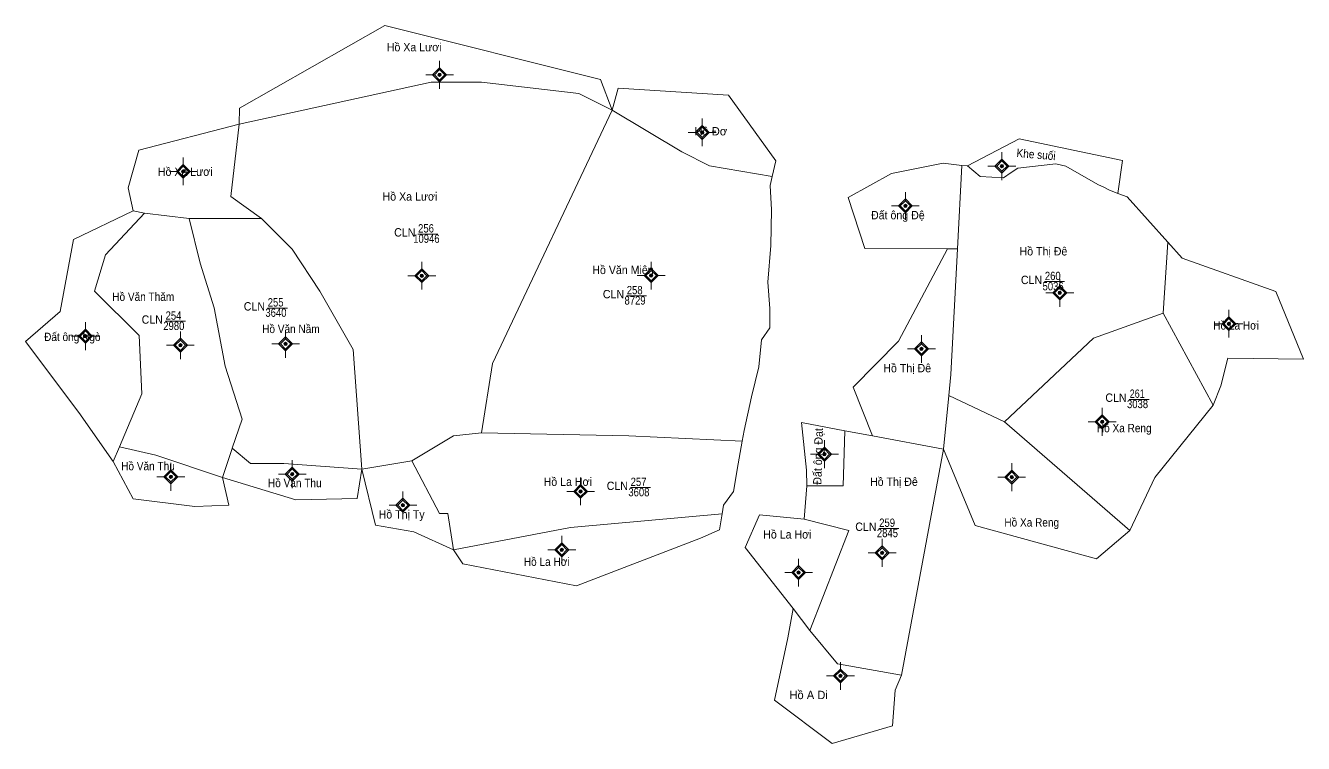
# Model space of a CAD drawing. Header units: metres. Extents: x 535606 to 537446, y 1848225 to 1851213.
# Drawn here: x 535606 to 536065.1, y 1849933.4 to 1850191.4 of the extents above; entities that cross this region are included whole.
import ezdxf
from ezdxf.enums import TextEntityAlignment as Align

# ---------------------------------------------------------------- set-up
doc = ezdxf.new("R2010")
doc.units = ezdxf.units.M
doc.header["$LTSCALE"] = 1.2
for name, color, linetype, lineweight in [('11', 7, 'Continuous', 13), ('6', 7, 'Continuous', 13), ('7', 7, 'Continuous', 13)]:
    doc.layers.add(name, color=color, linetype=linetype, lineweight=lineweight)
for name, color, linetype in [('2', 7, 'Continuous'), ('3', 7, 'Continuous'), ('4', 7, 'Continuous'), ('5', 7, 'Continuous')]:
    doc.layers.add(name, color=color, linetype=linetype)

msp = doc.modelspace()

# ---------------------------------------------------------------- hatches: boundary and pattern name
at = {"layer": '11'}
for points in [[(535755.329, 1850173.68, 1), (535754.129, 1850173.68, 1)], [(535755.179, 1850173.68, 1), (535754.279, 1850173.68, 1)], [(535849.689, 1850152.99, 1), (535848.489, 1850152.99, 1)], [(535849.539, 1850152.99, 1), (535848.639, 1850152.99, 1)], [(535957.369, 1850140.88, 1), (535956.169, 1850140.88, 1)], [(535957.219, 1850140.88, 1), (535956.319, 1850140.88, 1)], [(535663.239, 1850138.99, 1), (535662.039, 1850138.99, 1)], [(535663.089, 1850138.99, 1), (535662.189, 1850138.99, 1)], [(535922.669, 1850126.56, 1), (535921.469, 1850126.56, 1)], [(535922.519, 1850126.56, 1), (535921.619, 1850126.56, 1)], [(535748.929, 1850101.49, 1), (535747.729, 1850101.49, 1)], [(535748.779, 1850101.49, 1), (535747.879, 1850101.49, 1)], [(535831.339, 1850101.52, 1), (535830.139, 1850101.52, 1)], [(535831.189, 1850101.52, 1), (535830.289, 1850101.52, 1)], [(535978.169, 1850095.33, 1), (535976.969, 1850095.33, 1)], [(535978.019, 1850095.33, 1), (535977.119, 1850095.33, 1)], [(536038.949, 1850084.24, 1), (536037.749, 1850084.24, 1)], [(536038.799, 1850084.24, 1), (536037.899, 1850084.24, 1)], [(535628.039, 1850079.75, 1), (535626.839, 1850079.75, 1)], [(535627.889, 1850079.75, 1), (535626.989, 1850079.75, 1)], [(535662.189, 1850076.49, 1), (535660.989, 1850076.49, 1)], [(535662.039, 1850076.49, 1), (535661.139, 1850076.49, 1)], [(535699.989, 1850076.99, 1), (535698.789, 1850076.99, 1)], [(535699.839, 1850076.99, 1), (535698.939, 1850076.99, 1)], [(535928.459, 1850075.17, 1), (535927.259, 1850075.17, 1)], [(535928.309, 1850075.17, 1), (535927.409, 1850075.17, 1)], [(535993.399, 1850048.99, 1), (535992.199, 1850048.99, 1)], [(535993.249, 1850048.99, 1), (535992.349, 1850048.99, 1)], [(535893.599, 1850037.34, 1), (535892.399, 1850037.34, 1)], [(535893.449, 1850037.34, 1), (535892.549, 1850037.34, 1)], [(535702.389, 1850030.2, 1), (535701.189, 1850030.2, 1)], [(535702.239, 1850030.2, 1), (535701.339, 1850030.2, 1)], [(535658.769, 1850029.24, 1), (535657.569, 1850029.24, 1)], [(535658.619, 1850029.24, 1), (535657.719, 1850029.24, 1)], [(535960.899, 1850029.11, 1), (535959.699, 1850029.11, 1)], [(535960.749, 1850029.11, 1), (535959.849, 1850029.11, 1)], [(535806.009, 1850023.99, 1), (535804.809, 1850023.99, 1)], [(535805.859, 1850023.99, 1), (535804.959, 1850023.99, 1)], [(535742.149, 1850018.99, 1), (535740.949, 1850018.99, 1)], [(535741.999, 1850018.99, 1), (535741.099, 1850018.99, 1)], [(535799.229, 1850002.97, 1), (535798.029, 1850002.97, 1)], [(535799.079, 1850002.97, 1), (535798.179, 1850002.97, 1)], [(535914.329, 1850001.89, 1), (535913.129, 1850001.89, 1)], [(535914.179, 1850001.89, 1), (535913.279, 1850001.89, 1)], [(535884.339, 1849994.8, 1), (535883.139, 1849994.8, 1)], [(535884.189, 1849994.8, 1), (535883.289, 1849994.8, 1)], [(535899.349, 1849957.66, 1), (535898.149, 1849957.66, 1)], [(535899.199, 1849957.66, 1), (535898.299, 1849957.66, 1)]]:
    msp.add_hatch(color=256, dxfattribs=at).paths.add_polyline_path(points)

# ---------------------------------------------------------------- linework, layer by layer
for p, q in [((535754.73, 1850178.68), (535754.73, 1850176.18)), ((535754.73, 1850177.43), (535754.73, 1850175.56)), ((535752.23, 1850173.68), (535749.73, 1850173.68)), ((535752.86, 1850173.68), (535750.98, 1850173.68)), ((535758.48, 1850173.68), (535756.6, 1850173.68)), ((535759.73, 1850173.68), (535757.23, 1850173.68)), ((535754.73, 1850171.8), (535754.73, 1850169.93)), ((535754.73, 1850171.18), (535754.73, 1850168.68)), ((535849.09, 1850157.99), (535849.09, 1850155.49)), ((535849.09, 1850156.74), (535849.09, 1850154.86)), ((535846.59, 1850152.99), (535844.09, 1850152.99)), ((535847.22, 1850152.99), (535845.34, 1850152.99)), ((535849.09, 1850151.12), (535849.09, 1850149.24)), ((535849.09, 1850150.49), (535849.09, 1850147.99)), ((535852.84, 1850152.99), (535850.96, 1850152.99)), ((535854.09, 1850152.99), (535851.59, 1850152.99)), ((535956.77, 1850145.88), (535956.77, 1850143.38)), ((535662.64, 1850143.99), (535662.64, 1850141.49)), ((535662.64, 1850142.74), (535662.64, 1850140.86)), ((535954.27, 1850140.88), (535951.77, 1850140.88)), ((535954.9, 1850140.88), (535953.02, 1850140.88)), ((535956.77, 1850144.63), (535956.77, 1850142.76)), ((535960.52, 1850140.88), (535958.64, 1850140.88)), ((535961.77, 1850140.88), (535959.27, 1850140.88)), ((535660.14, 1850138.99), (535657.64, 1850138.99)), ((535660.76, 1850138.99), (535658.89, 1850138.99)), ((535662.64, 1850137.12), (535662.64, 1850135.24)), ((535662.64, 1850136.49), (535662.64, 1850133.99)), ((535666.39, 1850138.99), (535664.52, 1850138.99)), ((535667.64, 1850138.99), (535665.14, 1850138.99)), ((535956.77, 1850139), (535956.77, 1850137.13)), ((535956.77, 1850138.38), (535956.77, 1850135.88)), ((535922.07, 1850131.56), (535922.07, 1850129.06)), ((535919.57, 1850126.56), (535917.07, 1850126.56)), ((535920.19, 1850126.56), (535918.32, 1850126.56)), ((535922.07, 1850130.31), (535922.07, 1850128.44)), ((535925.82, 1850126.56), (535923.94, 1850126.56)), ((535927.07, 1850126.56), (535924.57, 1850126.56)), ((535922.07, 1850124.68), (535922.07, 1850122.81)), ((535922.07, 1850124.06), (535922.07, 1850121.56)), ((535748.33, 1850106.49), (535748.33, 1850103.99)), ((535748.33, 1850105.24), (535748.33, 1850103.36)), ((535830.74, 1850106.52), (535830.74, 1850104.02)), ((535830.74, 1850105.27), (535830.74, 1850103.4)), ((535745.83, 1850101.49), (535743.33, 1850101.49)), ((535746.45, 1850101.49), (535744.58, 1850101.49)), ((535748.33, 1850099.62), (535748.33, 1850097.74)), ((535752.08, 1850101.49), (535750.2, 1850101.49)), ((535753.33, 1850101.49), (535750.83, 1850101.49)), ((535828.24, 1850101.52), (535825.74, 1850101.52)), ((535828.86, 1850101.52), (535826.99, 1850101.52)), ((535830.74, 1850099.64), (535830.74, 1850097.77)), ((535830.74, 1850099.02), (535830.74, 1850096.52)), ((535834.49, 1850101.52), (535832.62, 1850101.52)), ((535835.74, 1850101.52), (535833.24, 1850101.52)), ((535977.57, 1850100.33), (535977.57, 1850097.83)), ((535977.57, 1850099.08), (535977.57, 1850097.2)), ((535748.33, 1850098.99), (535748.33, 1850096.49)), ((535975.07, 1850095.33), (535972.57, 1850095.33)), ((535975.69, 1850095.33), (535973.82, 1850095.33)), ((535981.32, 1850095.33), (535979.44, 1850095.33)), ((535982.57, 1850095.33), (535980.07, 1850095.33)), ((535977.57, 1850093.46), (535977.57, 1850091.58)), ((535977.57, 1850092.83), (535977.57, 1850090.33)), ((536038.35, 1850089.24), (536038.35, 1850086.74)), ((536038.35, 1850087.99), (536038.35, 1850086.12)), ((535627.44, 1850084.75), (535627.44, 1850082.25)), ((535627.44, 1850083.5), (535627.44, 1850081.62)), ((535661.59, 1850081.49), (535661.59, 1850078.99)), ((535699.39, 1850081.99), (535699.39, 1850079.49)), ((535699.39, 1850080.74), (535699.39, 1850078.86)), ((536035.85, 1850084.24), (536033.35, 1850084.24)), ((536036.48, 1850084.24), (536034.6, 1850084.24)), ((536038.35, 1850082.36), (536038.35, 1850080.49)), ((536038.35, 1850081.74), (536038.35, 1850079.24)), ((536042.1, 1850084.24), (536040.22, 1850084.24)), ((536043.35, 1850084.24), (536040.85, 1850084.24)), ((535624.94, 1850079.75), (535622.44, 1850079.75)), ((535625.56, 1850079.75), (535623.69, 1850079.75)), ((535627.44, 1850077.88), (535627.44, 1850076)), ((535627.44, 1850077.25), (535627.44, 1850074.75)), ((535631.19, 1850079.75), (535629.31, 1850079.75)), ((535632.44, 1850079.75), (535629.94, 1850079.75)), ((535659.09, 1850076.49), (535656.59, 1850076.49)), ((535659.72, 1850076.49), (535657.84, 1850076.49)), ((535661.59, 1850080.24), (535661.59, 1850078.36)), ((535665.34, 1850076.49), (535663.46, 1850076.49)), ((535666.59, 1850076.49), (535664.09, 1850076.49)), ((535696.89, 1850076.99), (535694.39, 1850076.99)), ((535697.52, 1850076.99), (535695.64, 1850076.99)), ((535703.14, 1850076.99), (535701.26, 1850076.99)), ((535704.39, 1850076.99), (535701.89, 1850076.99)), ((535927.86, 1850080.17), (535927.86, 1850077.67)), ((535927.86, 1850078.92), (535927.86, 1850077.04)), ((535661.59, 1850074.62), (535661.59, 1850072.74)), ((535661.59, 1850073.99), (535661.59, 1850071.49)), ((535699.39, 1850075.12), (535699.39, 1850073.24)), ((535699.39, 1850074.49), (535699.39, 1850071.99)), ((535925.36, 1850075.17), (535922.86, 1850075.17)), ((535925.98, 1850075.17), (535924.11, 1850075.17)), ((535927.86, 1850073.3), (535927.86, 1850071.42)), ((535927.86, 1850072.67), (535927.86, 1850070.17)), ((535931.61, 1850075.17), (535929.74, 1850075.17)), ((535932.86, 1850075.17), (535930.36, 1850075.17)), ((535992.8, 1850053.99), (535992.8, 1850051.49)), ((535990.3, 1850048.99), (535987.8, 1850048.99)), ((535990.93, 1850048.99), (535989.05, 1850048.99)), ((535992.8, 1850052.74), (535992.8, 1850050.86)), ((535996.55, 1850048.99), (535994.68, 1850048.99)), ((535997.8, 1850048.99), (535995.3, 1850048.99)), ((535992.8, 1850047.12), (535992.8, 1850045.24)), ((535992.8, 1850046.49), (535992.8, 1850043.99)), ((535893, 1850042.34), (535893, 1850039.84)), ((535893, 1850041.09), (535893, 1850039.22)), ((535701.79, 1850035.2), (535701.79, 1850032.7)), ((535890.5, 1850037.34), (535888, 1850037.34)), ((535891.12, 1850037.34), (535889.25, 1850037.34)), ((535893, 1850035.46), (535893, 1850033.59)), ((535893, 1850034.84), (535893, 1850032.34)), ((535896.75, 1850037.34), (535894.88, 1850037.34)), ((535898, 1850037.34), (535895.5, 1850037.34)), ((535658.17, 1850034.24), (535658.17, 1850031.74)), ((535658.17, 1850032.99), (535658.17, 1850031.12)), ((535699.29, 1850030.2), (535696.79, 1850030.2)), ((535699.92, 1850030.2), (535698.04, 1850030.2)), ((535701.79, 1850033.95), (535701.79, 1850032.08)), ((535705.54, 1850030.2), (535703.66, 1850030.2)), ((535706.79, 1850030.2), (535704.29, 1850030.2)), ((535960.3, 1850034.11), (535960.3, 1850031.61)), ((535960.3, 1850032.86), (535960.3, 1850030.98)), ((535655.67, 1850029.24), (535653.17, 1850029.24)), ((535656.3, 1850029.24), (535654.42, 1850029.24)), ((535658.17, 1850027.36), (535658.17, 1850025.49)), ((535658.17, 1850026.74), (535658.17, 1850024.24)), ((535661.92, 1850029.24), (535660.05, 1850029.24)), ((535663.17, 1850029.24), (535660.67, 1850029.24)), ((535701.79, 1850028.32), (535701.79, 1850026.45)), ((535701.79, 1850027.7), (535701.79, 1850025.2)), ((535805.41, 1850028.99), (535805.41, 1850026.49)), ((535805.41, 1850027.74), (535805.41, 1850025.86)), ((535957.8, 1850029.11), (535955.3, 1850029.11)), ((535958.43, 1850029.11), (535956.55, 1850029.11)), ((535960.3, 1850027.24), (535960.3, 1850025.36)), ((535960.3, 1850026.61), (535960.3, 1850024.11)), ((535964.05, 1850029.11), (535962.18, 1850029.11)), ((535965.3, 1850029.11), (535962.8, 1850029.11)), ((535741.55, 1850023.99), (535741.55, 1850021.49)), ((535741.55, 1850022.74), (535741.55, 1850020.86)), ((535802.91, 1850023.99), (535800.41, 1850023.99)), ((535803.54, 1850023.99), (535801.66, 1850023.99)), ((535805.41, 1850022.12), (535805.41, 1850020.24)), ((535805.41, 1850021.49), (535805.41, 1850018.99)), ((535809.16, 1850023.99), (535807.28, 1850023.99)), ((535810.41, 1850023.99), (535807.91, 1850023.99)), ((535739.05, 1850018.99), (535736.55, 1850018.99)), ((535739.68, 1850018.99), (535737.8, 1850018.99)), ((535741.55, 1850017.12), (535741.55, 1850015.24)), ((535741.55, 1850016.49), (535741.55, 1850013.99)), ((535745.3, 1850018.99), (535743.43, 1850018.99)), ((535746.55, 1850018.99), (535744.05, 1850018.99)), ((535798.63, 1850007.97), (535798.63, 1850005.47)), ((535796.13, 1850002.97), (535793.63, 1850002.97)), ((535796.76, 1850002.97), (535794.88, 1850002.97)), ((535798.63, 1850006.72), (535798.63, 1850004.84)), ((535802.38, 1850002.97), (535800.5, 1850002.97)), ((535803.63, 1850002.97), (535801.13, 1850002.97)), ((535913.73, 1850006.89), (535913.73, 1850004.39)), ((535913.73, 1850005.64), (535913.73, 1850003.76)), ((535798.63, 1850001.1), (535798.63, 1849999.22)), ((535798.63, 1850000.47), (535798.63, 1849997.97)), ((535883.74, 1849999.8), (535883.74, 1849997.3)), ((535883.74, 1849998.55), (535883.74, 1849996.68)), ((535911.23, 1850001.89), (535908.73, 1850001.89)), ((535911.86, 1850001.89), (535909.98, 1850001.89)), ((535913.73, 1850000.02), (535913.73, 1849998.14)), ((535913.73, 1849999.39), (535913.73, 1849996.89)), ((535917.48, 1850001.89), (535915.6, 1850001.89)), ((535918.73, 1850001.89), (535916.23, 1850001.89)), ((535881.24, 1849994.8), (535878.74, 1849994.8)), ((535881.86, 1849994.8), (535879.99, 1849994.8)), ((535887.49, 1849994.8), (535885.62, 1849994.8)), ((535888.74, 1849994.8), (535886.24, 1849994.8)), ((535883.74, 1849992.92), (535883.74, 1849991.05)), ((535883.74, 1849992.3), (535883.74, 1849989.8)), ((535898.75, 1849962.66), (535898.75, 1849960.16)), ((535898.75, 1849961.41), (535898.75, 1849959.54)), ((535896.25, 1849957.66), (535893.75, 1849957.66)), ((535896.88, 1849957.66), (535895, 1849957.66)), ((535902.5, 1849957.66), (535900.62, 1849957.66)), ((535903.75, 1849957.66), (535901.25, 1849957.66)), ((535898.75, 1849955.78), (535898.75, 1849953.91)), ((535898.75, 1849955.16), (535898.75, 1849952.66))]:
    msp.add_line(p, q, dxfattribs=at)
for points in [[(535754.73, 1850176.18), (535752.23, 1850173.68), (535754.73, 1850171.18), (535757.23, 1850173.68)], [(535754.73, 1850175.56), (535752.86, 1850173.68), (535754.73, 1850171.8), (535756.6, 1850173.68)], [(535849.09, 1850155.49), (535846.59, 1850152.99), (535849.09, 1850150.49), (535851.59, 1850152.99)], [(535849.09, 1850154.86), (535847.22, 1850152.99), (535849.09, 1850151.12), (535850.96, 1850152.99)], [(535662.64, 1850141.49), (535660.14, 1850138.99), (535662.64, 1850136.49), (535665.14, 1850138.99)], [(535662.64, 1850140.86), (535660.76, 1850138.99), (535662.64, 1850137.12), (535664.52, 1850138.99)], [(535956.77, 1850143.38), (535954.27, 1850140.88), (535956.77, 1850138.38), (535959.27, 1850140.88)], [(535956.77, 1850142.76), (535954.9, 1850140.88), (535956.77, 1850139), (535958.64, 1850140.88)], [(535922.07, 1850129.06), (535919.57, 1850126.56), (535922.07, 1850124.06), (535924.57, 1850126.56)], [(535922.07, 1850128.44), (535920.19, 1850126.56), (535922.07, 1850124.68), (535923.94, 1850126.56)], [(535748.33, 1850103.99), (535745.83, 1850101.49), (535748.33, 1850098.99), (535750.83, 1850101.49)], [(535830.74, 1850104.02), (535828.24, 1850101.52), (535830.74, 1850099.02), (535833.24, 1850101.52)], [(535748.33, 1850103.36), (535746.45, 1850101.49), (535748.33, 1850099.62), (535750.2, 1850101.49)], [(535830.74, 1850103.4), (535828.86, 1850101.52), (535830.74, 1850099.64), (535832.62, 1850101.52)], [(535977.57, 1850097.83), (535975.07, 1850095.33), (535977.57, 1850092.83), (535980.07, 1850095.33)], [(535977.57, 1850097.2), (535975.69, 1850095.33), (535977.57, 1850093.46), (535979.44, 1850095.33)], [(536038.35, 1850086.74), (536035.85, 1850084.24), (536038.35, 1850081.74), (536040.85, 1850084.24)], [(536038.35, 1850086.12), (536036.48, 1850084.24), (536038.35, 1850082.36), (536040.22, 1850084.24)], [(535627.44, 1850082.25), (535624.94, 1850079.75), (535627.44, 1850077.25), (535629.94, 1850079.75)], [(535627.44, 1850081.62), (535625.56, 1850079.75), (535627.44, 1850077.88), (535629.31, 1850079.75)], [(535661.59, 1850078.99), (535659.09, 1850076.49), (535661.59, 1850073.99), (535664.09, 1850076.49)], [(535661.59, 1850078.36), (535659.72, 1850076.49), (535661.59, 1850074.62), (535663.46, 1850076.49)], [(535699.39, 1850079.49), (535696.89, 1850076.99), (535699.39, 1850074.49), (535701.89, 1850076.99)], [(535699.39, 1850078.86), (535697.52, 1850076.99), (535699.39, 1850075.12), (535701.26, 1850076.99)], [(535927.86, 1850077.67), (535925.36, 1850075.17), (535927.86, 1850072.67), (535930.36, 1850075.17)], [(535927.86, 1850077.04), (535925.98, 1850075.17), (535927.86, 1850073.3), (535929.74, 1850075.17)], [(535992.8, 1850051.49), (535990.3, 1850048.99), (535992.8, 1850046.49), (535995.3, 1850048.99)], [(535992.8, 1850050.86), (535990.93, 1850048.99), (535992.8, 1850047.12), (535994.68, 1850048.99)], [(535893, 1850039.84), (535890.5, 1850037.34), (535893, 1850034.84), (535895.5, 1850037.34)], [(535893, 1850039.22), (535891.12, 1850037.34), (535893, 1850035.46), (535894.88, 1850037.34)], [(535658.17, 1850031.74), (535655.67, 1850029.24), (535658.17, 1850026.74), (535660.67, 1850029.24)], [(535658.17, 1850031.12), (535656.3, 1850029.24), (535658.17, 1850027.36), (535660.05, 1850029.24)], [(535701.79, 1850032.7), (535699.29, 1850030.2), (535701.79, 1850027.7), (535704.29, 1850030.2)], [(535701.79, 1850032.08), (535699.92, 1850030.2), (535701.79, 1850028.32), (535703.66, 1850030.2)], [(535960.3, 1850031.61), (535957.8, 1850029.11), (535960.3, 1850026.61), (535962.8, 1850029.11)], [(535960.3, 1850030.98), (535958.43, 1850029.11), (535960.3, 1850027.24), (535962.18, 1850029.11)], [(535805.41, 1850026.49), (535802.91, 1850023.99), (535805.41, 1850021.49), (535807.91, 1850023.99)], [(535805.41, 1850025.86), (535803.54, 1850023.99), (535805.41, 1850022.12), (535807.28, 1850023.99)], [(535741.55, 1850021.49), (535739.05, 1850018.99), (535741.55, 1850016.49), (535744.05, 1850018.99)], [(535741.55, 1850020.86), (535739.68, 1850018.99), (535741.55, 1850017.12), (535743.43, 1850018.99)], [(535798.63, 1850005.47), (535796.13, 1850002.97), (535798.63, 1850000.47), (535801.13, 1850002.97)], [(535798.63, 1850004.84), (535796.76, 1850002.97), (535798.63, 1850001.1), (535800.5, 1850002.97)], [(535913.73, 1850004.39), (535911.23, 1850001.89), (535913.73, 1849999.39), (535916.23, 1850001.89)], [(535913.73, 1850003.76), (535911.86, 1850001.89), (535913.73, 1850000.02), (535915.6, 1850001.89)], [(535883.74, 1849997.3), (535881.24, 1849994.8), (535883.74, 1849992.3), (535886.24, 1849994.8)], [(535883.74, 1849996.68), (535881.86, 1849994.8), (535883.74, 1849992.92), (535885.62, 1849994.8)], [(535898.75, 1849960.16), (535896.25, 1849957.66), (535898.75, 1849955.16), (535901.25, 1849957.66)], [(535898.75, 1849959.54), (535896.88, 1849957.66), (535898.75, 1849955.78), (535900.62, 1849957.66)]]:
    msp.add_lwpolyline(points, close=True, dxfattribs=at)
for centre, radius in [((535754.729, 1850173.68), 0.6), ((535754.729, 1850173.68), 0.45), ((535849.089, 1850152.99), 0.6), ((535849.089, 1850152.99), 0.45), ((535956.769, 1850140.88), 0.6), ((535956.769, 1850140.88), 0.45), ((535662.639, 1850138.99), 0.6), ((535662.639, 1850138.99), 0.45), ((535922.069, 1850126.56), 0.6), ((535922.069, 1850126.56), 0.45), ((535748.329, 1850101.49), 0.6), ((535748.329, 1850101.49), 0.45), ((535830.739, 1850101.52), 0.6), ((535830.739, 1850101.52), 0.45), ((535977.569, 1850095.33), 0.6), ((535977.569, 1850095.33), 0.45), ((536038.349, 1850084.24), 0.6), ((536038.349, 1850084.24), 0.45), ((535627.439, 1850079.75), 0.6), ((535627.439, 1850079.75), 0.45), ((535661.589, 1850076.49), 0.6), ((535661.589, 1850076.49), 0.45), ((535699.389, 1850076.99), 0.6), ((535699.389, 1850076.99), 0.45), ((535927.859, 1850075.17), 0.6), ((535927.859, 1850075.17), 0.45), ((535992.799, 1850048.99), 0.6), ((535992.799, 1850048.99), 0.45), ((535892.999, 1850037.34), 0.6), ((535892.999, 1850037.34), 0.45), ((535701.789, 1850030.2), 0.6), ((535701.789, 1850030.2), 0.45), ((535658.169, 1850029.24), 0.6), ((535658.169, 1850029.24), 0.45), ((535960.299, 1850029.11), 0.6), ((535960.299, 1850029.11), 0.45), ((535805.409, 1850023.99), 0.6), ((535805.409, 1850023.99), 0.45), ((535741.549, 1850018.99), 0.6), ((535741.549, 1850018.99), 0.45), ((535798.629, 1850002.97), 0.6), ((535798.629, 1850002.97), 0.45), ((535913.729, 1850001.89), 0.6), ((535913.729, 1850001.89), 0.45), ((535883.739, 1849994.8), 0.6), ((535883.739, 1849994.8), 0.45), ((535898.749, 1849957.66), 0.6), ((535898.749, 1849957.66), 0.45)]:
    msp.add_circle(centre, radius, dxfattribs=at)
at = {"layer": '6'}
for p, q in [((535874.18, 1850137.09), (535875.5, 1850142.78)), ((536021.49, 1850107.84), (536016.41, 1850113.49)), ((535937.21, 1850111.18), (535940.77, 1850111.16)), ((535637.43, 1850034.71), (535639.73, 1850039.99)), ((535726.73, 1850031.99), (535744.73, 1850034.99)), ((535935.81, 1850039.17), (535920.73, 1849957.99)), ((535885.73, 1850013.99), (535886.73, 1850025.99)), ((535855.35, 1850010.15), (535856.29, 1850015.95)), ((535887.73, 1849973.99), (535881.78, 1849981.92))]:
    msp.add_line(p, q, dxfattribs=at)
for points in [[(535682.73, 1850155.99), (535682.87, 1850161.74), (535735.1, 1850191.38), (535812.49, 1850171.94), (535816.73, 1850160.99), (535818.87, 1850168.9), (535858.52, 1850166.35), (535875.5, 1850142.78)], [(535816.73, 1850160.99), (535804.73, 1850166.99), (535769.73, 1850170.99), (535751.73, 1850170.99), (535682.73, 1850155.99), (535679.73, 1850129.99), (535690.73, 1850121.99), (535701.73, 1850110.99), (535711.73, 1850095.99), (535723.73, 1850074.99), (535726.73, 1850031.99)], [(535856.29, 1850015.95), (535856.79, 1850019.02), (535860.3, 1850023.92), (535861.95, 1850033.94), (535863.49, 1850042.05), (535864.2, 1850045.83), (535866.85, 1850057.98), (535869.46, 1850068.78), (535870.44, 1850078.48), (535873.37, 1850082.8), (535873.34, 1850089.67), (535872.66, 1850099.12), (535873.72, 1850112.35), (535874, 1850125.2), (535873.45, 1850133.94), (535874.18, 1850137.09), (535851.73, 1850140.99), (535841.73, 1850145.99), (535816.73, 1850160.99), (535773.73, 1850069.99), (535769.73, 1850044.99), (535822.73, 1850043.99), (535863.49, 1850042.05)], [(535682.73, 1850155.99), (535646.72, 1850146.66), (535642.81, 1850133.06), (535644.68, 1850124.79), (535623.16, 1850114.48), (535618.38, 1850088.68), (535605.96, 1850077.84), (535625.07, 1850052.36), (535637.43, 1850034.71), (535644.66, 1850021.36), (535666.79, 1850018.5), (535679.04, 1850019), (535676.73, 1850028.99), (535703.09, 1850020.91), (535725.06, 1850021.39), (535726.73, 1850031.99), (535731.75, 1850011.83), (535745.45, 1850009.44), (535759.73, 1850002.99), (535763.13, 1849997.96), (535803.89, 1849989.99), (535848.48, 1850007.2), (535855.35, 1850010.15)], [(535944.4, 1850140.92), (535962.97, 1850150.7), (536000.11, 1850142.89), (535998.47, 1850131.07)], [(535942.36, 1850141.11), (535935.7, 1850141.96), (535917.04, 1850138.23), (535901.58, 1850129.63), (535907.48, 1850111.29), (535937.21, 1850111.18)], [(535944.4, 1850140.92), (535942.36, 1850141.11), (535940.77, 1850111.16)], [(536016.41, 1850113.49), (536001.77, 1850129.78), (535998.47, 1850131.07), (535995.17, 1850132.36), (535993.6, 1850133.21), (535991.28, 1850134.32), (535979.73, 1850140.81), (535976.11, 1850141.67), (535962.47, 1850140.14), (535960.1, 1850138.53), (535957.32, 1850136.68), (535948.9, 1850137.17), (535944.4, 1850140.92)], [(535648.73, 1850123.99), (535634.73, 1850108.99), (535630.73, 1850095.99), (535646.73, 1850079.99), (535647.73, 1850058.99), (535639.73, 1850039.99), (535652.73, 1850036.99), (535676.73, 1850028.99), (535680.08, 1850039.04), (535680.24, 1850039.49), (535686.73, 1850033.99), (535698.73, 1850033.99), (535726.73, 1850031.99)], [(535690.73, 1850121.99), (535664.73, 1850121.99), (535648.73, 1850123.99), (535644.68, 1850124.79)], [(535664.73, 1850121.99), (535668.73, 1850105.99), (535673.73, 1850089.99), (535677.73, 1850068.99), (535683.73, 1850049.99), (535680.24, 1850039.49)], [(536032.73, 1850054.99), (536014.73, 1850087.99), (536016.41, 1850113.49)], [(535937.21, 1850111.18), (535919.63, 1850077.99), (535903.37, 1850061.41), (535910.26, 1850043.93)], [(535940.77, 1850111.16), (535938.37, 1850065.98), (535937.66, 1850058.5)], [(536032.73, 1850054.99), (536035.44, 1850061.96), (536037.99, 1850071.85), (536065.11, 1850071.53), (536055.22, 1850095.78), (536021.49, 1850107.84)], [(536014.73, 1850087.99), (535989.73, 1850078.99), (535957.73, 1850048.99)], [(535937.66, 1850058.5), (535935.81, 1850039.17), (535910.26, 1850043.93), (535900.28, 1850045.79), (535884.7, 1850048.69)], [(535937.66, 1850058.5), (535957.73, 1850048.99), (536002.73, 1850009.99)], [(536002.73, 1850009.99), (536011.73, 1850028.99), (536032.73, 1850054.99)], [(535886.73, 1850025.99), (535886.61, 1850031.66), (535884.7, 1850048.69)], [(535744.73, 1850034.99), (535759.73, 1850043.99), (535769.73, 1850044.99)], [(535886.73, 1850025.99), (535899.73, 1850025.99), (535900.28, 1850045.79)], [(535744.73, 1850034.99), (535754.73, 1850015.99), (535757.73, 1850015.99), (535759.73, 1850002.99), (535801.73, 1850010.99), (535856.29, 1850015.95)], [(536002.73, 1850009.99), (535990.8, 1849999.73), (535947.1, 1850011.7), (535935.81, 1850039.17)], [(535885.73, 1850013.99), (535869.66, 1850015.62), (535864.57, 1850003.83), (535881.78, 1849981.92), (535879.85, 1849971.32), (535875.08, 1849949.02), (535895.78, 1849933.41), (535917.44, 1849939.78), (535918.39, 1849952.53), (535920.73, 1849957.99)], [(535920.73, 1849957.99), (535897.73, 1849961.99), (535887.73, 1849973.99), (535901.73, 1850009.99), (535885.73, 1850013.99)]]:
    msp.add_lwpolyline(points, dxfattribs=at)
at = {"layer": '7'}
for p, q in [((535746.93, 1850116.45), (535754.1, 1850116.45)), ((535972.12, 1850099.36), (535979.29, 1850099.36)), ((535692.89, 1850089.86), (535700.06, 1850089.86)), ((535821.91, 1850094.25), (535829.08, 1850094.25)), ((535656.2, 1850085.11), (535663.37, 1850085.11)), ((536002.46, 1850057.04), (536009.63, 1850057.04)), ((535823.3, 1850025.36), (535830.47, 1850025.36)), ((535912.6, 1850010.67), (535919.77, 1850010.67))]:
    msp.add_line(p, q, dxfattribs=at)

# ---------------------------------------------------------------- texts
at = {"layer": '2'}
for s, width, p in [('Hồ Xa Lươi', 0.95, (535745.59, 1850182.11)), ('Hồ Xa Lươi', 0.95, (535663.33, 1850137.36)), ('Hồ Xa Lươi', 0.95, (535744.07, 1850128.47)), ('Đất ông Đệ', 0.95, (535919.38, 1850121.76)), ('Hồ Thị Đê', 0.95, (535971.695, 1850108.77)), ('Hồ Văn Miên', 0.95, (535820.62, 1850102.07)), ('Hồ Văn Thăm', 0.9, (535648.255, 1850092.44)), ('Hồ La Hơi ', 0.9, (536041.435, 1850082.13)), ('Đất ông Ngò', 0.9, (535622.765, 1850078.01)), ('Hồ Văn Nầm', 0.9, (535701.305, 1850080.87)), ('Hồ Thị Đê', 0.95, (535922.745, 1850066.78)), ('Hồ Xa Reng', 0.9, (536000.725, 1850045.24)), ('Hồ Văn Thu', 0.9, (535649.95, 1850031.58)), ('Hồ Văn Thu', 0.9, (535702.7, 1850025.5)), ('Hồ La Hơi', 0.95, (535800.785, 1850025.96)), ('Hồ Thị Đê', 0.95, (535917.965, 1850025.96)), ('Hồ Thị Ty', 0.95, (535741.095, 1850014.23)), ('Hồ Xa Reng ', 0.9, (535967.985, 1850011.35)), ('Hồ La Hơi', 0.95, (535879.675, 1850007.03)), ('Hồ La Hơi ', 0.9, (535793.695, 1849997.22))]:
    msp.add_text(s, height=3, dxfattribs=dict(at, width=width)).set_placement(p, align=Align.CENTER)
for s, p in [('Hồ Đơ', (535852.165, 1850151.9)), ('Hồ A Di', (535887.325, 1849949.33))]:
    msp.add_text(s, height=3, dxfattribs=at).set_placement(p, align=Align.CENTER)
for s, rotation, width, p in [('Khe suối', 355.236, 0.9, (535968.93, 1850143.56)), ('Đất ông Đạt', 88.409, 0.95, (535892.188, 1850036.528))]:
    msp.add_text(s, height=3, rotation=rotation, dxfattribs=dict(at, width=width)).set_placement(p, align=Align.CENTER)
at = {"layer": '3', "width": 0.95}
for p in [(535742.22, 1850115.57), (535967.41, 1850098.48), (535817.2, 1850093.37), (535688.18, 1850088.98), (535651.49, 1850084.23), (535997.75, 1850056.16), (535818.59, 1850024.48), (535907.89, 1850009.79)]:
    msp.add_text('CLN', height=3, dxfattribs=at).set_placement(p, align=Align.CENTER)
at = {"layer": '4'}
for s, width, p in [('256', 0.85, (535749.85, 1850117.01)), ('260', 0.85, (535975.04, 1850099.92)), ('258', 0.85, (535824.825, 1850094.81)), ('255', 0.85, (535695.81, 1850090.42)), ('254', 0.85, (535659.12, 1850085.67)), ('261', 0.8, (536005.38, 1850057.6)), ('257', 0.85, (535826.215, 1850025.92)), ('259', 0.85, (535915.525, 1850011.23))]:
    msp.add_text(s, height=3, dxfattribs=dict(at, width=width)).set_placement(p, align=Align.CENTER)
at = {"layer": '5', "width": 0.85}
for s, p in [('10946', (535749.975, 1850113.31)), ('5036', (535975.165, 1850096.22)), ('8729', (535824.95, 1850091.11)), ('3640', (535695.925, 1850086.72)), ('2980', (535659.235, 1850081.97)), ('3038', (536005.5, 1850053.9)), ('3608', (535826.34, 1850022.22)), ('2845', (535915.635, 1850007.53))]:
    msp.add_text(s, height=3, dxfattribs=at).set_placement(p, align=Align.CENTER)

doc.saveas('drawing.dxf')
